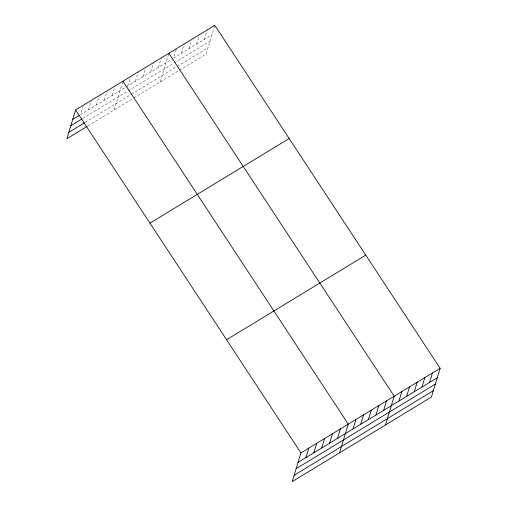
<?xml version="1.0" encoding="UTF-8"?>
<svg xmlns="http://www.w3.org/2000/svg" width="507" height="507" viewBox="0 0 507 507"><rect width="100%" height="100%" fill="white"/><g stroke="black" fill="none" stroke-linecap="round" stroke-linejoin="round"><path stroke-width="0.38" stroke-dasharray="2.54 1.9" d="M83.256 105.893L80.607 114.62L172.374 58.85M88.497 109.823L91.368 100.367M96.387 105.031L99.036 96.298M104.271 100.234L107.148 90.778M112.161 95.443L115.038 85.987M114.195 109.93L122.707 81.919M127.707 85.994L130.584 76.538M135.369 81.342L138.24 71.886M143.025 76.684L145.674 67.957M150.68 72.032L153.551 62.576M158.336 67.38L161.207 57.925M160.136 82.007L168.869 53.273M176.303 49.344L173.654 58.071L211.939 34.806M181.31 53.419L184.18 43.963M188.965 48.767L191.614 40.04M196.621 44.109L199.276 35.382M204.277 39.457L207.154 30.002M214.588 26.079L206.076 54.091L179.275 70.378M82.616 118.587L173.635 63.274M174.269 62.887L210.006 41.168M85.227 122.345L130.8 94.651M131.44 94.258L176.106 67.114M177.38 66.341L208.009 47.728M87.895 125.913L133.335 98.295M133.975 97.908L178.641 70.765"/><path stroke-width="0.76" d="M440.139 368.304L300.924 452.909L292.19 481.65L431.413 397.044L440.139 368.304L214.81 25.35L75.587 109.956L66.861 138.696L87.236 126.313M305.936 457.568L308.814 448.118M313.827 452.776L316.704 443.321M321.717 447.979L324.588 438.53M329.607 443.188L332.478 433.732M337.497 438.39L340.368 428.941M339.525 452.884L348.258 424.144L122.922 81.19M353.043 428.947L355.914 419.492M360.699 424.289L363.57 414.834M368.355 419.638L371.225 410.182M376.01 414.986L378.887 405.53M383.672 410.334L386.543 400.879M385.466 424.961L394.199 396.221L168.869 53.273M398.984 401.024L401.855 391.569M406.639 396.373L409.51 386.917M414.295 391.721L417.172 382.265M421.957 387.063L424.828 377.607M429.613 382.411L432.484 372.956M72.716 119.411L79.295 115.419M70.784 125.774L81.963 118.987M68.794 132.333L84.568 122.745M149.952 223.131L289.167 138.525M226.566 339.734L365.781 255.129M298.053 462.365L437.268 377.759M296.12 468.728L435.336 384.122M294.123 475.287L433.346 390.682M75.587 109.956L300.924 452.909"/></g></svg>
